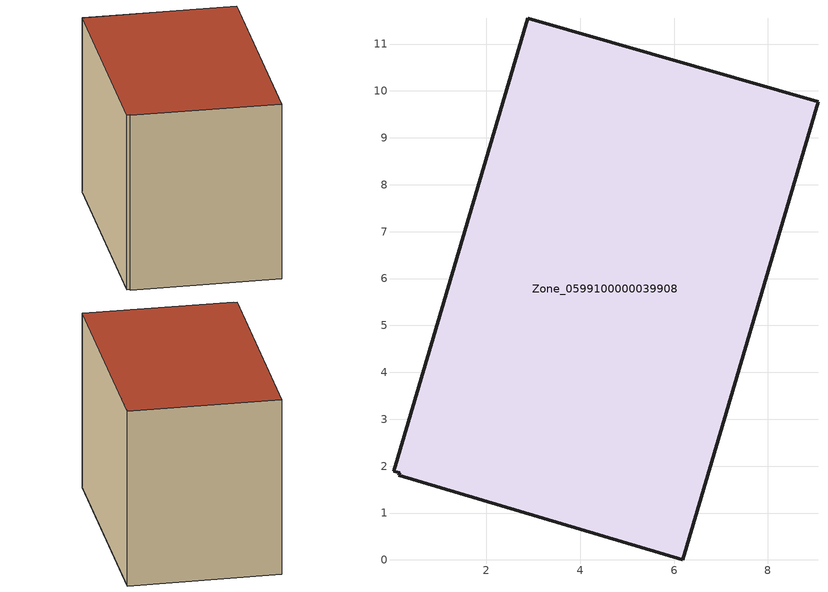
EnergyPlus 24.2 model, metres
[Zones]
Zone_0599100000039908
 floor ground (C_G): 0.13,1.8 0.14,1.86 0.02,1.9 2.88,11.55 9.07,9.77 6.18,0 z0.54
 wall outside (C_F): 0.14,1.86 0.13,1.8 6.18,0 9.07,9.77 2.88,11.55 0.02,1.9 0.14,1.86 z0.54:8.37
 roof outside (C_R): 9.07,9.77 2.88,11.55 0.02,1.9 0.14,1.86 0.13,1.8 6.18,0 z8.37
[BUILDING]
Pand.0599100000039908: North Axis=0; Terrain=City; Loads Convergence Tolerance Value=0.04; Temperature Convergence Tolerance Value=0.4; Solar Distribution=FullExterior; Maximum Number of Warmup Days=25; Minimum Number of Warmup Days=1
[Site:Location]
Rotterdam.The.Hague.AP_ZH_NLD Design_Conditions: Latitude=51.96; Longitude=4.45; Time Zone=1; Elevation=-4.5
[SITE:GROUNDTEMPERATURE:BUILDINGSURFACE]
18, 18, 18, 18, 18, 18, 18, 18, 18, 18, 18, 18
[MATERIAL] Thermal Absorptance=0.9; Solar Absorptance=0.7; Visible Absorptance=0.7
Name | Roughness | Thickness | Conductivity | Density | Specific Heat
G.TI.1965-1974 | MediumSmooth | 0.15 | 0.882353 | 540 | 1210
F.TI.1965-1974 | Rough | 0.3 | 0.697674 | 1920 | 840
R.TI.1965-1974 | MediumRough | 0.2 | 0.232558 | 1500 | 1000
[CONSTRUCTION]
C_G: G.TI.1965-1974
C_F: F.TI.1965-1974
C_R: R.TI.1965-1974
[ZONE]
Zone_0599100000039908: Type=1; Multiplier=1; Ceiling Height=Autocalculate; Volume=Autocalculate; Floor Area=autocalculate; Part of Total Floor Area=Yes
[ZONEINFILTRATION:DESIGNFLOWRATE]
Infil_Zone_0599100000039908: Zone or ZoneList or Space or SpaceList=Zone_0599100000039908; Schedule=AlwaysOn; Design Flow Rate Calculation Method=Flow/Area; Flow Rate per Floor Area=0.003; Constant Term Coefficient=1; Temperature Term Coefficient=0; Velocity Term Coefficient=0; Velocity Squared Term Coefficient=0
[HVACTEMPLATE:ZONE:IDEALLOADSAIRSYSTEM]
Zone_0599100000039908: Maximum Heating Supply Air Temperature=50; Minimum Cooling Supply Air Temperature=13; Maximum Heating Supply Air Humidity Ratio=0.0156; Minimum Cooling Supply Air Humidity Ratio=0.0077; Heating Limit=NoLimit; Cooling Limit=NoLimit; Dehumidification Control Type=ConstantSensibleHeatRatio; Cooling Sensible Heat Ratio=0.7; Dehumidification Setpoint=60; Humidification Control Type=None; Humidification Setpoint=30; Outdoor Air Method=None; Outdoor Air Flow Rate per Person=0.00944; Outdoor Air Flow Rate per Zone Floor Area=0; Outdoor Air Flow Rate per Zone=0; Demand Controlled Ventilation Type=None; Outdoor Air Economizer Type=NoEconomizer; Heat Recovery Type=None; Sensible Heat Recovery Effectiveness=0.7; Latent Heat Recovery Effectiveness=0.65
[ZONECONTROL:THERMOSTAT]
ThermostatControl_Zone_0599100000039908: Zone or ZoneList=Zone_0599100000039908; Control Type Schedule=DualSetpointControlType; Control 1=Thermostat_Zone_0599100000039908; Temperature Difference Between Cutout And Setpoint=0
[THERMOSTATSETPOINT:DUALSETPOINT]
Thermostat_Zone_0599100000039908: Heating Setpoint Temperature Schedule=HeatingSetpoint_Zone_0599100000039908; Cooling Setpoint Temperature Schedule=CoolingSetpoint_Zone_0599100000039908
[SCHEDULE:COMPACT]
HeatingSetpoint_Zone_0599100000039908: Through: 12/31, For: AllDays, Until: 24:00, 21
CoolingSetpoint_Zone_0599100000039908: Through: 12/31, For: AllDays, Until: 24:00, 24
DualSetpointControlType: Through: 12/31, For: AllDays, Until: 24:00, 4
AlwaysOn: Through: 12/31, For: AllDays, Until: 24:00, 1
